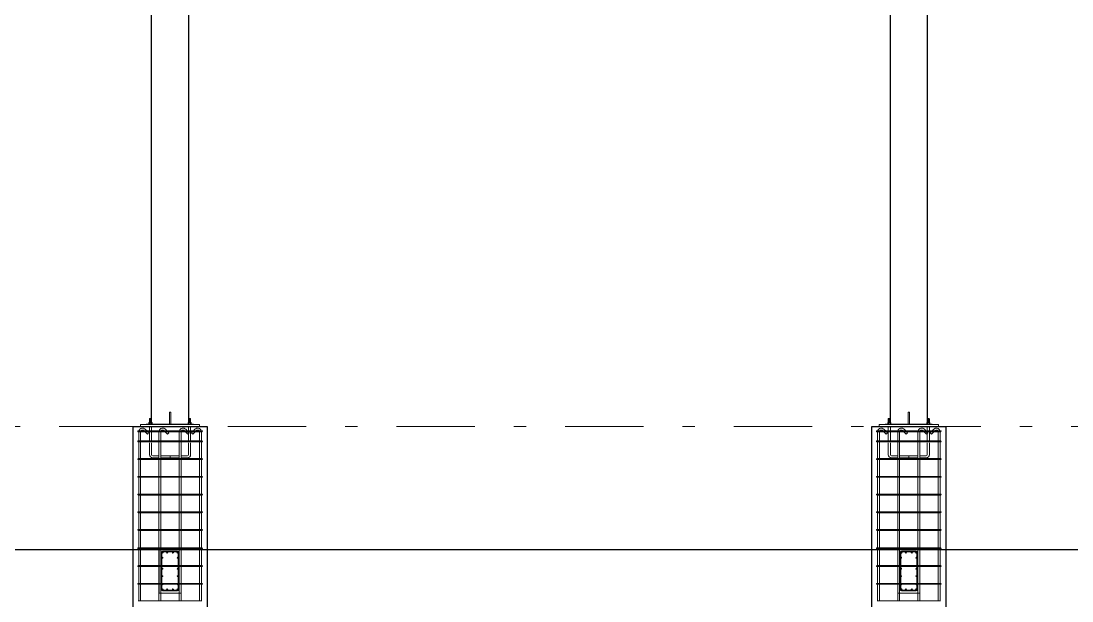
# Model space of a CAD drawing. Header units: millimetres. Extents: x 2175 to 3376, y 1504 to 1740.
# Drawn here: x 3037.04 to 3045.58, y 1632.75 to 1637.46 of the extents above; entities that cross this region are included whole.
import ezdxf

# ---------------------------------------------------------------- set-up
doc = ezdxf.new("R2010")
doc.units = ezdxf.units.MM
for name, pattern in [('DASHDOT2', [12.7, 6.35, -3.175, 0, -3.175]), ('DASHDOTX2', [50.8, 25.4, -12.7, 0, -12.7]), ('DASHED', [19.05, 12.7, -6.35])]:
    doc.linetypes.add(name, pattern=pattern)
doc.layers.add('As Atap', color=3, linetype='DASHDOTX2', lineweight=40)
doc.layers.add('Garis Dim', color=131, linetype='DASHED', lineweight=9)
for name, color, linetype in [('GR', 7, 'Continuous'), ('SUNGAI', 150, 'Continuous'), ('WF 150', 5, 'Continuous')]:
    doc.layers.add(name, color=color, linetype=linetype)

# ---------------------------------------------------------------- blocks, each defined once
blk = doc.blocks.new('soof bmi')
at = {"layer": 'Garis Dim', "color": 1, "linetype": 'ByBlock', "lineweight": 9}
for p, q in [((38143.76, 315.036), (38143.76, 314.534)), ((38143.768, 315.036), (38143.768, 314.534)), ((38143.978, 315.053), (38143.777, 315.053)), ((38143.978, 315.044), (38143.777, 315.044)), ((38143.987, 315.036), (38143.987, 314.534)), ((38143.996, 315.036), (38143.996, 314.534)), ((38143.978, 314.525), (38143.777, 314.525)), ((38143.978, 314.517), (38143.777, 314.517))]:
    blk.add_line(p, q, dxfattribs=at)
blk.add_lwpolyline([(38143.728, 315.085), (38144.028, 315.085), (38144.028, 314.485), (38143.728, 314.485)], close=True, dxfattribs=at)
for centre, radius in [((38143.777, 315.036), 0.00853), ((38143.838, 315.036), 0.00853), ((38143.917, 315.036), 0.00853), ((38143.978, 315.036), 0.00853), ((38143.774, 314.965), 0.0064), ((38143.981, 314.965), 0.0064), ((38143.774, 314.815), 0.0064), ((38143.774, 314.715), 0.0064), ((38143.981, 314.815), 0.0064), ((38143.981, 314.715), 0.0064), ((38143.774, 314.605), 0.0064), ((38143.981, 314.605), 0.0064), ((38143.777, 314.534), 0.00853), ((38143.838, 314.534), 0.00853), ((38143.917, 314.534), 0.00853), ((38143.978, 314.534), 0.00853)]:
    blk.add_circle(centre, radius, dxfattribs=at)
for centre, radius, start, end in [((38143.777, 315.036), 0.0171, 90, 180), ((38143.978, 315.036), 0.0171, 0, 90), ((38143.978, 315.036), 0.00853, 0, 90), ((38143.777, 314.534), 0.0171, 180, 270), ((38143.978, 314.534), 0.00853, 270, 0), ((38143.978, 314.534), 0.0171, 270, 0)]:
    blk.add_arc(centre, radius, start, end, dxfattribs=at)

msp = doc.modelspace()

# ---------------------------------------------------------------- hatches: boundary and pattern name
at = {"layer": 'Garis Dim', "linetype": 'ByBlock', "lineweight": 5}
h = msp.add_hatch(dxfattribs=at)
h.set_pattern_fill('LINE', color=0, scale=0.00072, angle=-0.00056, style=0)
h.set_pattern_definition([(179.999441, (3736.7352368, 1795.4695676), (2.23035e-08, 0.0022860000006), [])])
h.paths.add_polyline_path([(3038.1013, 1634.2272, 0.414214), (3038.0994, 1634.2291), (3038.086, 1634.2291, 0.414214), (3038.0841, 1634.2272), (3038.0841, 1634.1965), (3038.1013, 1634.1965)])
h = msp.add_hatch(dxfattribs=at)
h.set_pattern_fill('LINE', color=0, scale=0.00072, angle=-0.00056, style=0)
h.set_pattern_definition([(179.999441, (3736.418436, 1795.4695707), (2.23035e-08, 0.0022860000006), [])])
h.paths.add_polyline_path([(3038.4181, 1634.2272, 0.414214), (3038.4162, 1634.2291), (3038.4028, 1634.2291, 0.414214), (3038.4009, 1634.2272), (3038.4009, 1634.1965), (3038.4181, 1634.1965)])
h = msp.add_hatch(dxfattribs=at)
h.set_pattern_fill('LINE', color=0, scale=0.00072, angle=-0.00056, style=0)
h.set_pattern_definition([(179.999441, (3742.7352368, 1795.4695676), (2.23035e-08, 0.0022860000006), [])])
h.paths.add_polyline_path([(3044.1013, 1634.2272, 0.414214), (3044.0994, 1634.2291), (3044.086, 1634.2291, 0.414214), (3044.0841, 1634.2272), (3044.0841, 1634.1965), (3044.1013, 1634.1965)])
h = msp.add_hatch(dxfattribs=at)
h.set_pattern_fill('LINE', color=0, scale=0.00072, angle=-0.00056, style=0)
h.set_pattern_definition([(179.999441, (3742.418436, 1795.4695707), (2.23035e-08, 0.0022860000006), [])])
h.paths.add_polyline_path([(3044.4181, 1634.2272, 0.414214), (3044.4162, 1634.2291), (3044.4028, 1634.2291, 0.414214), (3044.4009, 1634.2272), (3044.4009, 1634.1965), (3044.4181, 1634.1965)])

# ---------------------------------------------------------------- linework, layer by layer
at = {"lineweight": 18}
for p, q in [((3038.4902, 1634.1658), (3038.0102, 1634.1657)), ((3038.4902, 1634.1658), (3038.0102, 1634.1658)), ((3044.4902, 1634.1658), (3044.0102, 1634.1657)), ((3044.4902, 1634.1658), (3044.0102, 1634.1658))]:
    msp.add_line(p, q, dxfattribs=at)
for p, q in [((3038.4422, 1634.1811), (3038.0582, 1634.1811)), ((3038.4422, 1634.1811), (3038.0582, 1634.1811)), ((3044.4422, 1634.1811), (3044.0582, 1634.1811)), ((3044.4422, 1634.1811), (3044.0582, 1634.1811))]:
    msp.add_line(p, q)
at = {"layer": 'As Atap', "color": 0, "linetype": 'ByBlock', "lineweight": 5}
for p, q in [((3038.0994, 1634.2291), (3038.086, 1634.2291)), ((3038.2458, 1634.281), (3038.2564, 1634.281)), ((3038.2458, 1634.1811), (3038.2458, 1634.281)), ((3038.2564, 1634.1811), (3038.2564, 1634.281)), ((3038.4162, 1634.2291), (3038.4028, 1634.2291)), ((3044.0994, 1634.2291), (3044.086, 1634.2291)), ((3044.2458, 1634.281), (3044.2564, 1634.281)), ((3044.2458, 1634.1811), (3044.2458, 1634.281)), ((3044.2564, 1634.1811), (3044.2564, 1634.281)), ((3044.4162, 1634.2291), (3044.4028, 1634.2291)), ((3038.0844, 1634.1658), (3038.0844, 1634.1226)), ((3038.1013, 1634.1658), (3038.1013, 1634.1226)), ((3038.4012, 1634.1658), (3038.4012, 1634.1226)), ((3038.4181, 1634.1658), (3038.4181, 1634.1226)), ((3044.0844, 1634.1658), (3044.0844, 1634.1226)), ((3044.1013, 1634.1658), (3044.1013, 1634.1226)), ((3044.4012, 1634.1658), (3044.4012, 1634.1226)), ((3044.4181, 1634.1658), (3044.4181, 1634.1226)), ((3037.9967, 1634.1222), (3037.9967, 1634.0479)), ((3038.0121, 1634.1222), (3038.0121, 1634.0479)), ((3038.0844, 1634.1222), (3038.0844, 1634.0479)), ((3038.1013, 1634.1222), (3038.1013, 1634.0479)), ((3038.1611, 1634.1207), (3038.1611, 1634.0479)), ((3038.1765, 1634.1207), (3038.1765, 1634.0479)), ((3038.3257, 1634.1207), (3038.3257, 1634.0479)), ((3038.341, 1634.1207), (3038.341, 1634.0479)), ((3038.4012, 1634.1222), (3038.4012, 1634.0479)), ((3038.4181, 1634.1222), (3038.4181, 1634.0479)), ((3038.4901, 1634.1207), (3038.4901, 1634.0479)), ((3038.5055, 1634.1207), (3038.5055, 1634.0479)), ((3043.9967, 1634.1222), (3043.9967, 1634.0479)), ((3044.0121, 1634.1222), (3044.0121, 1634.0479)), ((3044.0844, 1634.1222), (3044.0844, 1634.0479)), ((3044.1013, 1634.1222), (3044.1013, 1634.0479)), ((3044.1611, 1634.1207), (3044.1611, 1634.0479)), ((3044.1765, 1634.1207), (3044.1765, 1634.0479)), ((3044.3257, 1634.1207), (3044.3257, 1634.0479)), ((3044.341, 1634.1207), (3044.341, 1634.0479)), ((3044.4012, 1634.1222), (3044.4012, 1634.0479)), ((3044.4181, 1634.1222), (3044.4181, 1634.0479)), ((3044.4901, 1634.1207), (3044.4901, 1634.0479)), ((3044.5055, 1634.1207), (3044.5055, 1634.0479)), ((3037.9967, 1634.0402), (3037.9967, 1633.9039)), ((3038.0121, 1634.0402), (3038.0121, 1633.9039)), ((3038.0844, 1634.0328), (3038.0844, 1633.9357)), ((3038.1013, 1634.0328), (3038.1013, 1633.9357)), ((3038.1611, 1634.0402), (3038.1611, 1633.9039)), ((3038.1765, 1634.0402), (3038.1765, 1633.9039)), ((3038.3257, 1634.0402), (3038.3257, 1633.9039)), ((3038.341, 1634.0402), (3038.341, 1633.9039)), ((3038.4012, 1634.0328), (3038.4012, 1633.9357)), ((3038.4181, 1634.0328), (3038.4181, 1633.9357)), ((3038.4901, 1634.0402), (3038.4901, 1633.9039)), ((3038.5055, 1634.0402), (3038.5055, 1633.9039)), ((3043.9967, 1634.0402), (3043.9967, 1633.9039)), ((3044.0121, 1634.0402), (3044.0121, 1633.9039)), ((3044.0844, 1634.0328), (3044.0844, 1633.9357)), ((3044.1013, 1634.0328), (3044.1013, 1633.9357)), ((3044.1611, 1634.0402), (3044.1611, 1633.9039)), ((3044.1765, 1634.0402), (3044.1765, 1633.9039)), ((3044.3257, 1634.0402), (3044.3257, 1633.9039)), ((3044.341, 1634.0402), (3044.341, 1633.9039)), ((3044.4012, 1634.0328), (3044.4012, 1633.9357)), ((3044.4181, 1634.0328), (3044.4181, 1633.9357)), ((3044.4901, 1634.0402), (3044.4901, 1633.9039)), ((3044.5055, 1634.0402), (3044.5055, 1633.9039)), ((3037.9967, 1633.8962), (3037.9967, 1633.7599)), ((3038.0121, 1633.8962), (3038.0121, 1633.7599)), ((3038.11, 1633.927), (3038.1611, 1633.927)), ((3038.1103, 1633.9098), (3038.1611, 1633.9098)), ((3038.1611, 1633.8962), (3038.1611, 1633.7599)), ((3038.1765, 1633.927), (3038.3257, 1633.927)), ((3038.1765, 1633.9098), (3038.3257, 1633.9098)), ((3038.1765, 1633.8962), (3038.1765, 1633.7599)), ((3038.2506, 1633.927), (3038.2506, 1633.9098)), ((3038.3257, 1633.8962), (3038.3257, 1633.7599)), ((3038.341, 1633.927), (3038.3925, 1633.927)), ((3038.341, 1633.9098), (3038.3922, 1633.9098)), ((3038.341, 1633.8962), (3038.341, 1633.7599)), ((3038.4901, 1633.8962), (3038.4901, 1633.7599)), ((3038.5055, 1633.8962), (3038.5055, 1633.7599)), ((3043.9967, 1633.8962), (3043.9967, 1633.7599)), ((3044.0121, 1633.8962), (3044.0121, 1633.7599)), ((3044.11, 1633.927), (3044.1611, 1633.927)), ((3044.1103, 1633.9098), (3044.1611, 1633.9098)), ((3044.1611, 1633.8962), (3044.1611, 1633.7599)), ((3044.1765, 1633.927), (3044.3257, 1633.927)), ((3044.1765, 1633.9098), (3044.3257, 1633.9098)), ((3044.1765, 1633.8962), (3044.1765, 1633.7599)), ((3044.2506, 1633.927), (3044.2506, 1633.9098)), ((3044.3257, 1633.8962), (3044.3257, 1633.7599)), ((3044.341, 1633.927), (3044.3925, 1633.927)), ((3044.341, 1633.9098), (3044.3922, 1633.9098)), ((3044.341, 1633.8962), (3044.341, 1633.7599)), ((3044.4901, 1633.8962), (3044.4901, 1633.7599)), ((3044.5055, 1633.8962), (3044.5055, 1633.7599)), ((3037.9967, 1633.7522), (3037.9967, 1633.6159)), ((3038.0121, 1633.7522), (3038.0121, 1633.6159)), ((3038.1611, 1633.7522), (3038.1611, 1633.6159)), ((3038.1765, 1633.7522), (3038.1765, 1633.6159)), ((3038.3257, 1633.7522), (3038.3257, 1633.6159)), ((3038.341, 1633.7522), (3038.341, 1633.6159)), ((3038.4901, 1633.7522), (3038.4901, 1633.6159)), ((3038.5055, 1633.7522), (3038.5055, 1633.6159)), ((3043.9967, 1633.7522), (3043.9967, 1633.6159)), ((3044.0121, 1633.7522), (3044.0121, 1633.6159)), ((3044.1611, 1633.7522), (3044.1611, 1633.6159)), ((3044.1765, 1633.7522), (3044.1765, 1633.6159)), ((3044.3257, 1633.7522), (3044.3257, 1633.6159)), ((3044.341, 1633.7522), (3044.341, 1633.6159)), ((3044.4901, 1633.7522), (3044.4901, 1633.6159)), ((3044.5055, 1633.7522), (3044.5055, 1633.6159)), ((3037.9967, 1633.6088), (3037.9967, 1633.4725)), ((3038.0121, 1633.6088), (3038.0121, 1633.4725)), ((3038.1611, 1633.6088), (3038.1611, 1633.4725)), ((3038.1765, 1633.6088), (3038.1765, 1633.4725)), ((3038.3257, 1633.6088), (3038.3257, 1633.4725)), ((3038.341, 1633.6088), (3038.341, 1633.4725)), ((3038.4901, 1633.6088), (3038.4901, 1633.4725)), ((3038.5055, 1633.6088), (3038.5055, 1633.4725)), ((3043.9967, 1633.6088), (3043.9967, 1633.4725)), ((3044.0121, 1633.6088), (3044.0121, 1633.4725)), ((3044.1611, 1633.6088), (3044.1611, 1633.4725)), ((3044.1765, 1633.6088), (3044.1765, 1633.4725)), ((3044.3257, 1633.6088), (3044.3257, 1633.4725)), ((3044.341, 1633.6088), (3044.341, 1633.4725)), ((3044.4901, 1633.6088), (3044.4901, 1633.4725)), ((3044.5055, 1633.6088), (3044.5055, 1633.4725)), ((3037.9967, 1633.4648), (3037.9967, 1633.3285)), ((3038.0121, 1633.4648), (3038.0121, 1633.3285)), ((3038.1611, 1633.4648), (3038.1611, 1633.3285)), ((3038.1765, 1633.4648), (3038.1765, 1633.3285)), ((3038.3257, 1633.4648), (3038.3257, 1633.3285)), ((3038.341, 1633.4648), (3038.341, 1633.3285)), ((3038.4901, 1633.4648), (3038.4901, 1633.3285)), ((3038.5055, 1633.4648), (3038.5055, 1633.3285)), ((3043.9967, 1633.4648), (3043.9967, 1633.3285)), ((3044.0121, 1633.4648), (3044.0121, 1633.3285)), ((3044.1611, 1633.4648), (3044.1611, 1633.3285)), ((3044.1765, 1633.4648), (3044.1765, 1633.3285)), ((3044.3257, 1633.4648), (3044.3257, 1633.3285)), ((3044.341, 1633.4648), (3044.341, 1633.3285)), ((3044.4901, 1633.4648), (3044.4901, 1633.3285)), ((3044.5055, 1633.4648), (3044.5055, 1633.3285)), ((3037.9967, 1633.3215), (3037.9967, 1633.1852)), ((3038.0121, 1633.3215), (3038.0121, 1633.1852)), ((3038.1611, 1633.3215), (3038.1611, 1633.1852)), ((3038.1765, 1633.3215), (3038.1765, 1633.1852)), ((3038.3257, 1633.3215), (3038.3257, 1633.1852)), ((3038.341, 1633.3215), (3038.341, 1633.1852)), ((3038.4901, 1633.3215), (3038.4901, 1633.1852)), ((3038.5055, 1633.3215), (3038.5055, 1633.1852)), ((3043.9967, 1633.3215), (3043.9967, 1633.1852)), ((3044.0121, 1633.3215), (3044.0121, 1633.1852)), ((3044.1611, 1633.3215), (3044.1611, 1633.1852)), ((3044.1765, 1633.3215), (3044.1765, 1633.1852)), ((3044.3257, 1633.3215), (3044.3257, 1633.1852)), ((3044.341, 1633.3215), (3044.341, 1633.1852)), ((3044.4901, 1633.3215), (3044.4901, 1633.1852)), ((3044.5055, 1633.3215), (3044.5055, 1633.1852)), ((3037.9967, 1633.1708), (3037.9967, 1633.0344)), ((3038.0121, 1633.1708), (3038.0121, 1633.0344)), ((3038.1611, 1633.1708), (3038.1611, 1633.0344)), ((3038.1765, 1633.1708), (3038.1765, 1633.0344)), ((3038.3257, 1633.1708), (3038.3257, 1633.0344)), ((3038.341, 1633.1708), (3038.341, 1633.0344)), ((3038.4901, 1633.1708), (3038.4901, 1633.0344)), ((3038.5055, 1633.1708), (3038.5055, 1633.0344)), ((3043.9967, 1633.1708), (3043.9967, 1633.0344)), ((3044.0121, 1633.1708), (3044.0121, 1633.0344)), ((3044.1611, 1633.1708), (3044.1611, 1633.0344)), ((3044.1765, 1633.1708), (3044.1765, 1633.0344)), ((3044.3257, 1633.1708), (3044.3257, 1633.0344)), ((3044.341, 1633.1708), (3044.341, 1633.0344)), ((3044.4901, 1633.1708), (3044.4901, 1633.0344)), ((3044.5055, 1633.1708), (3044.5055, 1633.0344)), ((3037.9967, 1633.0268), (3037.9967, 1632.8904)), ((3038.0121, 1633.0268), (3038.0121, 1632.8904)), ((3038.1611, 1633.0268), (3038.1611, 1632.8904)), ((3038.1765, 1633.0268), (3038.1765, 1632.8904)), ((3038.3257, 1633.0268), (3038.3257, 1632.8904)), ((3038.341, 1633.0268), (3038.341, 1632.8904)), ((3038.4901, 1633.0268), (3038.4901, 1632.8904)), ((3038.5055, 1633.0268), (3038.5055, 1632.8904)), ((3043.9967, 1633.0268), (3043.9967, 1632.8904)), ((3044.0121, 1633.0268), (3044.0121, 1632.8904)), ((3044.1611, 1633.0268), (3044.1611, 1632.8904)), ((3044.1765, 1633.0268), (3044.1765, 1632.8904)), ((3044.3257, 1633.0268), (3044.3257, 1632.8904)), ((3044.341, 1633.0268), (3044.341, 1632.8904)), ((3044.4901, 1633.0268), (3044.4901, 1632.8904)), ((3044.5055, 1633.0268), (3044.5055, 1632.8904)), ((3037.9967, 1632.8834), (3037.9967, 1632.7471)), ((3038.0121, 1632.8834), (3038.0121, 1632.7471)), ((3038.1611, 1632.8834), (3038.1611, 1632.7471)), ((3038.1765, 1632.8834), (3038.1765, 1632.7471)), ((3038.3257, 1632.8834), (3038.3257, 1632.7471)), ((3038.341, 1632.8834), (3038.341, 1632.7471)), ((3038.4901, 1632.8834), (3038.4901, 1632.7471)), ((3038.5055, 1632.8834), (3038.5055, 1632.7471)), ((3043.9967, 1632.8834), (3043.9967, 1632.7471)), ((3044.0121, 1632.8834), (3044.0121, 1632.7471)), ((3044.1611, 1632.8834), (3044.1611, 1632.7471)), ((3044.1765, 1632.8834), (3044.1765, 1632.7471)), ((3044.3257, 1632.8834), (3044.3257, 1632.7471)), ((3044.341, 1632.8834), (3044.341, 1632.7471)), ((3044.4901, 1632.8834), (3044.4901, 1632.7471)), ((3044.5055, 1632.8834), (3044.5055, 1632.7471))]:
    msp.add_line(p, q, dxfattribs=at)
at = {"layer": 'As Atap', "color": 7, "linetype": 'ByBlock', "lineweight": 9}
for p, q in [((3038.0111, 1634.1811), (3038.0111, 1634.1658)), ((3038.0111, 1634.1811), (3038.4911, 1634.1811)), ((3038.4911, 1634.1811), (3038.4911, 1634.1658)), ((3044.0111, 1634.1811), (3044.0111, 1634.1658)), ((3044.0111, 1634.1811), (3044.4911, 1634.1811)), ((3044.4911, 1634.1811), (3044.4911, 1634.1658))]:
    msp.add_line(p, q, dxfattribs=at)
at = {"layer": 'As Atap', "color": 7, "linetype": 'ByBlock', "lineweight": 5}
for p, q in [((3038.1083, 1634.183), (3038.0771, 1634.183)), ((3038.1054, 1634.1965), (3038.0799, 1634.1965)), ((3038.4251, 1634.183), (3038.3939, 1634.183)), ((3038.4222, 1634.1965), (3038.3967, 1634.1965)), ((3044.1083, 1634.183), (3044.0771, 1634.183)), ((3044.1054, 1634.1965), (3044.0799, 1634.1965)), ((3044.4251, 1634.183), (3044.3939, 1634.183)), ((3044.4222, 1634.1965), (3044.3967, 1634.1965))]:
    msp.add_line(p, q, dxfattribs=at)
at = {"layer": 'As Atap', "color": 0, "linetype": 'ByBlock', "lineweight": 5}
for centre, radius, start, end in [((3038.1103, 1633.9357), 0.0259, 180, 270), ((3038.11, 1633.9357), 0.00864, 180, 270), ((3038.3922, 1633.9357), 0.0259, 270, 0), ((3038.3925, 1633.9357), 0.00864, 270, 0), ((3044.1103, 1633.9357), 0.0259, 180, 270), ((3044.11, 1633.9357), 0.00864, 180, 270), ((3044.3922, 1633.9357), 0.0259, 270, 0), ((3044.3925, 1633.9357), 0.00864, 270, 0)]:
    msp.add_arc(centre, radius, start, end, dxfattribs=at)
at = {"layer": 'Garis Dim', "color": 0, "linetype": 'ByBlock', "lineweight": 5}
for p, q in [((3038.0841, 1634.1965), (3038.0841, 1634.2272)), ((3038.1013, 1634.1965), (3038.1013, 1634.2272)), ((3038.4009, 1634.1965), (3038.4009, 1634.2272)), ((3038.4181, 1634.1965), (3038.4181, 1634.2272)), ((3044.0841, 1634.1965), (3044.0841, 1634.2272)), ((3044.1013, 1634.1965), (3044.1013, 1634.2272)), ((3044.4009, 1634.1965), (3044.4009, 1634.2272)), ((3044.4181, 1634.1965), (3044.4181, 1634.2272)), ((3038.0491, 1634.1424), (3038.0616, 1634.1299)), ((3038.2135, 1634.1424), (3038.226, 1634.1299)), ((3038.3781, 1634.1424), (3038.3906, 1634.1299)), ((3038.4531, 1634.1424), (3038.4406, 1634.1299)), ((3044.0491, 1634.1424), (3044.0616, 1634.1299)), ((3044.2135, 1634.1424), (3044.226, 1634.1299)), ((3044.3781, 1634.1424), (3044.3906, 1634.1299)), ((3044.4531, 1634.1424), (3044.4406, 1634.1299)), ((3038.5093, 1634.1299), (3037.9929, 1634.1299)), ((3038.5093, 1634.1222), (3037.9929, 1634.1222)), ((3038.0476, 1634.1222), (3038.0664, 1634.1035)), ((3038.0623, 1634.1315), (3038.0639, 1634.1299)), ((3038.0772, 1634.1143), (3038.0664, 1634.1035)), ((3038.0693, 1634.1222), (3038.0772, 1634.1143)), ((3038.2027, 1634.1315), (3038.2043, 1634.1299)), ((3038.212, 1634.1222), (3038.2308, 1634.1035)), ((3038.2416, 1634.1143), (3038.2308, 1634.1035)), ((3038.2337, 1634.1222), (3038.2416, 1634.1143)), ((3038.3672, 1634.1315), (3038.3688, 1634.1299)), ((3038.3765, 1634.1222), (3038.3953, 1634.1035)), ((3038.3928, 1634.1222), (3038.4007, 1634.1143)), ((3038.4062, 1634.1143), (3038.3953, 1634.1035)), ((3038.3982, 1634.1222), (3038.4062, 1634.1143)), ((3038.4329, 1634.1222), (3038.425, 1634.1143)), ((3038.425, 1634.1143), (3038.4358, 1634.1035)), ((3038.4546, 1634.1222), (3038.4358, 1634.1035)), ((3038.4639, 1634.1315), (3038.4623, 1634.1299)), ((3044.5093, 1634.1299), (3043.9929, 1634.1299)), ((3044.5093, 1634.1222), (3043.9929, 1634.1222)), ((3044.0476, 1634.1222), (3044.0664, 1634.1035)), ((3044.0623, 1634.1315), (3044.0639, 1634.1299)), ((3044.0772, 1634.1143), (3044.0664, 1634.1035)), ((3044.0693, 1634.1222), (3044.0772, 1634.1143)), ((3044.2027, 1634.1315), (3044.2043, 1634.1299)), ((3044.212, 1634.1222), (3044.2308, 1634.1035)), ((3044.2416, 1634.1143), (3044.2308, 1634.1035)), ((3044.2337, 1634.1222), (3044.2416, 1634.1143)), ((3044.3672, 1634.1315), (3044.3688, 1634.1299)), ((3044.3765, 1634.1222), (3044.3953, 1634.1035)), ((3044.3928, 1634.1222), (3044.4007, 1634.1143)), ((3044.4062, 1634.1143), (3044.3953, 1634.1035)), ((3044.3982, 1634.1222), (3044.4062, 1634.1143)), ((3044.4329, 1634.1222), (3044.425, 1634.1143)), ((3044.425, 1634.1143), (3044.4358, 1634.1035)), ((3044.4546, 1634.1222), (3044.4358, 1634.1035)), ((3044.4639, 1634.1315), (3044.4623, 1634.1299)), ((3038.5093, 1634.0479), (3037.9929, 1634.0479)), ((3038.5093, 1634.0402), (3037.9929, 1634.0402)), ((3044.5093, 1634.0479), (3043.9929, 1634.0479)), ((3044.5093, 1634.0402), (3043.9929, 1634.0402)), ((3038.5093, 1633.9039), (3037.9929, 1633.9039)), ((3038.5093, 1633.8962), (3037.9929, 1633.8962)), ((3044.5093, 1633.9039), (3043.9929, 1633.9039)), ((3044.5093, 1633.8962), (3043.9929, 1633.8962)), ((3038.5093, 1633.7599), (3037.9929, 1633.7599)), ((3038.5093, 1633.7522), (3037.9929, 1633.7522)), ((3044.5093, 1633.7599), (3043.9929, 1633.7599)), ((3044.5093, 1633.7522), (3043.9929, 1633.7522)), ((3038.5093, 1633.6159), (3037.9929, 1633.6159)), ((3038.5093, 1633.6082), (3037.9929, 1633.6082)), ((3044.5093, 1633.6159), (3043.9929, 1633.6159)), ((3044.5093, 1633.6082), (3043.9929, 1633.6082)), ((3038.5093, 1633.4725), (3037.9929, 1633.4725)), ((3038.5093, 1633.4648), (3037.9929, 1633.4648)), ((3044.5093, 1633.4725), (3043.9929, 1633.4725)), ((3044.5093, 1633.4648), (3043.9929, 1633.4648)), ((3038.5093, 1633.3285), (3037.9929, 1633.3285)), ((3038.5093, 1633.3208), (3037.9929, 1633.3208)), ((3044.5093, 1633.3285), (3043.9929, 1633.3285)), ((3044.5093, 1633.3208), (3043.9929, 1633.3208)), ((3038.5093, 1633.1784), (3037.9929, 1633.1784)), ((3038.5093, 1633.1708), (3037.9929, 1633.1708)), ((3044.5093, 1633.1784), (3043.9929, 1633.1784)), ((3044.5093, 1633.1708), (3043.9929, 1633.1708)), ((3038.5093, 1633.0344), (3037.9929, 1633.0344)), ((3038.5093, 1633.0268), (3037.9929, 1633.0268)), ((3044.5093, 1633.0344), (3043.9929, 1633.0344)), ((3044.5093, 1633.0268), (3043.9929, 1633.0268)), ((3038.5093, 1632.8904), (3037.9929, 1632.8904)), ((3038.5093, 1632.8828), (3037.9929, 1632.8828)), ((3044.5093, 1632.8904), (3043.9929, 1632.8904)), ((3044.5093, 1632.8828), (3043.9929, 1632.8828)), ((3038.5093, 1632.7471), (3037.9929, 1632.7471)), ((3044.5093, 1632.7471), (3043.9929, 1632.7471))]:
    msp.add_line(p, q, dxfattribs=at)
at = {"layer": 'Garis Dim', "linetype": 'DASHDOT2', "ltscale": 0.1}
msp.add_line((2996.2511, 1634.1658), (3070.7511, 1634.1658), dxfattribs=at)
at = {"layer": 'Garis Dim', "color": 7, "linetype": 'ByBlock', "lineweight": 5}
for p, q in [((3038.0771, 1634.1811), (3038.0771, 1634.183)), ((3038.0799, 1634.183), (3038.0799, 1634.1965)), ((3038.0863, 1634.183), (3038.0863, 1634.1965)), ((3038.0991, 1634.183), (3038.0991, 1634.1965)), ((3038.1054, 1634.183), (3038.1054, 1634.1965)), ((3038.1083, 1634.1811), (3038.1083, 1634.183)), ((3038.3939, 1634.1811), (3038.3939, 1634.183)), ((3038.3967, 1634.183), (3038.3967, 1634.1965)), ((3038.4031, 1634.183), (3038.4031, 1634.1965)), ((3038.4159, 1634.183), (3038.4159, 1634.1965)), ((3038.4222, 1634.183), (3038.4222, 1634.1965)), ((3038.4251, 1634.1811), (3038.4251, 1634.183)), ((3044.0771, 1634.1811), (3044.0771, 1634.183)), ((3044.0799, 1634.183), (3044.0799, 1634.1965)), ((3044.0863, 1634.183), (3044.0863, 1634.1965)), ((3044.0991, 1634.183), (3044.0991, 1634.1965)), ((3044.1054, 1634.183), (3044.1054, 1634.1965)), ((3044.1083, 1634.1811), (3044.1083, 1634.183)), ((3044.3939, 1634.1811), (3044.3939, 1634.183)), ((3044.3967, 1634.183), (3044.3967, 1634.1965)), ((3044.4031, 1634.183), (3044.4031, 1634.1965)), ((3044.4159, 1634.183), (3044.4159, 1634.1965)), ((3044.4222, 1634.183), (3044.4222, 1634.1965)), ((3044.4251, 1634.1811), (3044.4251, 1634.183))]:
    msp.add_line(p, q, dxfattribs=at)
at = {"layer": 'Garis Dim', "color": 0, "linetype": 'ByBlock', "lineweight": 5}
for centre, radius, start, end in [((3038.086, 1634.2272), 0.00192, 90, 180), ((3038.0994, 1634.2272), 0.00192, 0, 90), ((3038.4028, 1634.2272), 0.00192, 90, 180), ((3038.4162, 1634.2272), 0.00192, 0, 90), ((3044.086, 1634.2272), 0.00192, 90, 180), ((3044.0994, 1634.2272), 0.00192, 0, 90), ((3044.4028, 1634.2272), 0.00192, 90, 180), ((3044.4162, 1634.2272), 0.00192, 0, 90), ((3038.0274, 1634.1207), 0.0307, 45, 162.49093), ((3038.0274, 1634.1207), 0.0154, 36.99272, 143.00728), ((3038.1918, 1634.1207), 0.0307, 45, 162.49093), ((3038.1918, 1634.1207), 0.0154, 45, 143.00728), ((3038.3564, 1634.1207), 0.0307, 45, 162.49093), ((3038.3564, 1634.1207), 0.0154, 45, 143.00728), ((3038.4748, 1634.1207), 0.0307, 17.50907, 135), ((3038.4748, 1634.1207), 0.0154, 36.99272, 135), ((3044.0274, 1634.1207), 0.0307, 45, 162.49093), ((3044.0274, 1634.1207), 0.0154, 36.99272, 143.00728), ((3044.1918, 1634.1207), 0.0307, 45, 162.49093), ((3044.1918, 1634.1207), 0.0154, 45, 143.00728), ((3044.3564, 1634.1207), 0.0307, 45, 162.49093), ((3044.3564, 1634.1207), 0.0154, 45, 143.00728), ((3044.4748, 1634.1207), 0.0307, 17.50907, 135), ((3044.4748, 1634.1207), 0.0154, 36.99272, 135), ((3037.9929, 1634.1261), 0.00384, 90, 270.00063), ((3038.0274, 1634.1207), 0.0307, 177.08486, 180), ((3038.0514, 1634.1207), 0.0154, 174.16215, 180), ((3038.1918, 1634.1207), 0.0154, 174.16215, 180), ((3038.2549, 1634.1207), 0.0154, 174.16215, 180), ((3038.3564, 1634.1207), 0.0154, 174.16215, 180), ((3038.4748, 1634.1207), 0.0154, 0, 5.83785), ((3038.4748, 1634.1207), 0.0307, 0, 2.91514), ((3038.5093, 1634.1261), 0.00384, 270, 90), ((3043.9929, 1634.1261), 0.00384, 90, 270.00063), ((3044.0274, 1634.1207), 0.0307, 177.08486, 180), ((3044.0514, 1634.1207), 0.0154, 174.16215, 180), ((3044.1918, 1634.1207), 0.0154, 174.16215, 180), ((3044.2549, 1634.1207), 0.0154, 174.16215, 180), ((3044.3564, 1634.1207), 0.0154, 174.16215, 180), ((3044.4748, 1634.1207), 0.0154, 0, 5.83785), ((3044.4748, 1634.1207), 0.0307, 0, 2.91514), ((3044.5093, 1634.1261), 0.00384, 270, 90), ((3037.9929, 1634.044), 0.00384, 90, 270.00063), ((3038.5093, 1634.044), 0.00384, 270, 90), ((3043.9929, 1634.044), 0.00384, 90, 270.00063), ((3044.5093, 1634.044), 0.00384, 270, 90), ((3037.9929, 1633.9), 0.00384, 90, 270.00063), ((3038.5093, 1633.9), 0.00384, 270, 90), ((3043.9929, 1633.9), 0.00384, 90, 270.00063), ((3044.5093, 1633.9), 0.00384, 270, 90), ((3037.9929, 1633.756), 0.00384, 90, 270.00063), ((3038.5093, 1633.756), 0.00384, 270, 90), ((3043.9929, 1633.756), 0.00384, 90, 270.00063), ((3044.5093, 1633.756), 0.00384, 270, 90), ((3037.9929, 1633.612), 0.00384, 90, 270.00063), ((3038.5093, 1633.612), 0.00384, 270, 90), ((3043.9929, 1633.612), 0.00384, 90, 270.00063), ((3044.5093, 1633.612), 0.00384, 270, 90), ((3037.9929, 1633.4687), 0.00384, 90, 270.00063), ((3038.5093, 1633.4687), 0.00384, 270, 90), ((3043.9929, 1633.4687), 0.00384, 90, 270.00063), ((3044.5093, 1633.4687), 0.00384, 270, 90), ((3037.9929, 1633.3247), 0.00384, 90, 270.00063), ((3038.5093, 1633.3247), 0.00384, 270, 90), ((3043.9929, 1633.3247), 0.00384, 90, 270.00063), ((3044.5093, 1633.3247), 0.00384, 270, 90), ((3037.9929, 1633.1746), 0.00384, 90, 270.00063), ((3038.5093, 1633.1746), 0.00384, 270, 90), ((3043.9929, 1633.1746), 0.00384, 90, 270.00063), ((3044.5093, 1633.1746), 0.00384, 270, 90), ((3037.9929, 1633.0306), 0.00384, 90, 270.00063), ((3038.5093, 1633.0306), 0.00384, 270, 90), ((3043.9929, 1633.0306), 0.00384, 90, 270.00063), ((3044.5093, 1633.0306), 0.00384, 270, 90), ((3037.9929, 1632.8866), 0.00384, 90, 270.00063), ((3038.5093, 1632.8866), 0.00384, 270, 90), ((3043.9929, 1632.8866), 0.00384, 90, 270.00063), ((3044.5093, 1632.8866), 0.00384, 270, 90)]:
    msp.add_arc(centre, radius, start, end, dxfattribs=at)
at = {"layer": 'Garis Dim', "color": 7, "linetype": 'ByBlock', "lineweight": 5}
for centre, radius, start, end in [((3038.0831, 1634.2056), 0.00967, 250.751, 289.249), ((3038.0927, 1634.2122), 0.0169, 247.90065, 292.09935), ((3038.1023, 1634.2056), 0.00967, 250.75362, 289.24638), ((3038.3999, 1634.2056), 0.00967, 250.751, 289.249), ((3038.4095, 1634.2122), 0.0169, 247.90065, 292.09935), ((3038.4191, 1634.2056), 0.00967, 250.75362, 289.24638), ((3044.0831, 1634.2056), 0.00967, 250.751, 289.249), ((3044.0927, 1634.2122), 0.0169, 247.90065, 292.09935), ((3044.1023, 1634.2056), 0.00967, 250.75362, 289.24638), ((3044.3999, 1634.2056), 0.00967, 250.751, 289.249), ((3044.4095, 1634.2122), 0.0169, 247.90065, 292.09935), ((3044.4191, 1634.2056), 0.00967, 250.75362, 289.24638)]:
    msp.add_arc(centre, radius, start, end, dxfattribs=at)
at = {"layer": 'GR'}
msp.add_line((2996.2511, 1633.1658), (3070.7511, 1633.1658), dxfattribs=at)
at = {"layer": 'SUNGAI'}
for points in [[(3044.1011, 1645.341), (3044.4011, 1645.4213), (3044.4011, 1634.1811), (3044.1011, 1634.1811)], [(3038.1011, 1643.7333), (3038.4011, 1643.8136), (3038.4011, 1634.1811), (3038.1011, 1634.1811)]]:
    msp.add_lwpolyline(points, close=True, dxfattribs=at)
at = {"layer": 'WF 150'}
for points in [[(3037.9511, 1634.1658), (3038.5511, 1634.1658), (3038.5511, 1631.1658), (3037.9511, 1631.1658)], [(3043.9511, 1634.1658), (3044.5511, 1634.1658), (3044.5511, 1631.1658), (3043.9511, 1631.1658)]]:
    msp.add_lwpolyline(points, close=True, dxfattribs=at)

# ---------------------------------------------------------------- block references
at = {"layer": 'GR', "linetype": 'Continuous', "xscale": 0.5999999999992724, "yscale": 0.5999999999992724, "zscale": 0.5999999999992724}
for p in [(-19848.0754, 1444.1199), (-19842.0754, 1444.1199)]:
    msp.add_blockref('soof bmi', p, dxfattribs=at)

doc.saveas('drawing.dxf')
